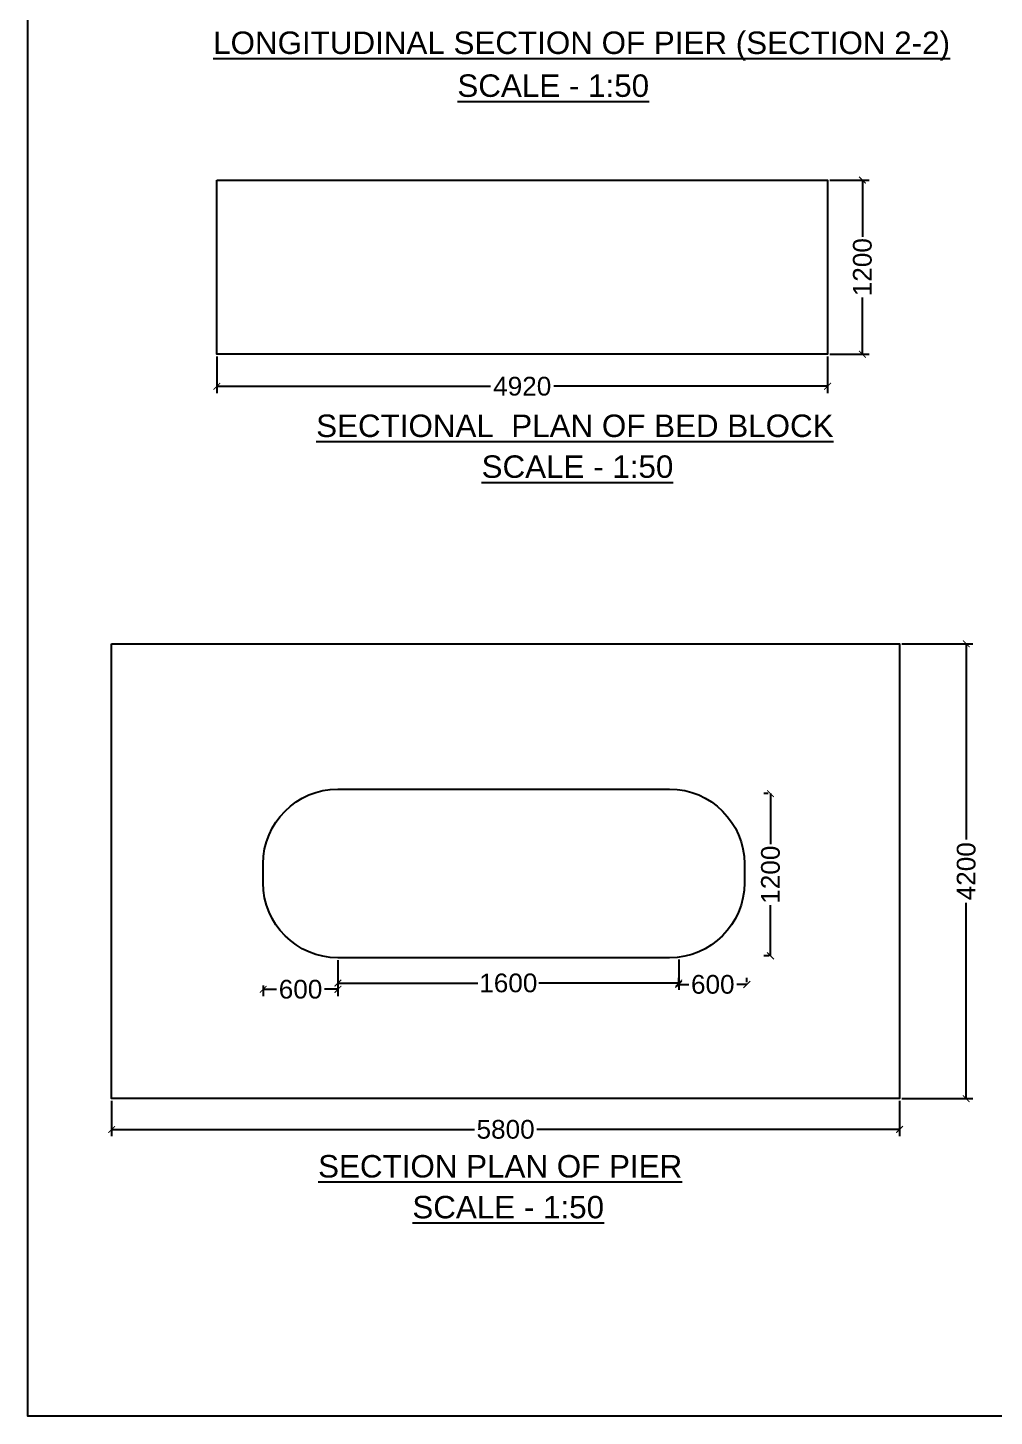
# Model space of a CAD drawing. Header units: inches. Extents: x 409 to 17534, y 400 to 10656.
# Drawn here: x 409.29 to 435.13, y 399.83 to 436.93 of the extents above; entities that cross this region are included whole.
import ezdxf

# ---------------------------------------------------------------- set-up
doc = ezdxf.new("R2010")
doc.units = ezdxf.units.IN
doc.header["$LTSCALE"] = 15
doc.header["$MEASUREMENT"] = 0
for name, color, linetype in [('DIMENSION', 255, 'Continuous'), ('DRAWING', 7, 'Continuous'), ('TEXT', 255, 'Continuous')]:
    doc.layers.add(name, color=color, linetype=linetype)
doc.styles.get("Standard").update_dxf_attribs({"font": 'arial.ttf'})
doc.dimstyles.new('dig', dxfattribs={"dimtxt": 0.1875, "dimasz": 0.18, "dimexe": 0.18, "dimexo": 0.0625, "dimgap": 0.09, "dimtad": 0, "dimtih": 1, "dimtoh": 1, "dimdec": 4, "dimzin": 0, "dimdsep": 46, "dimtxsty": 'Standard', "dimblk": 'ARCHTICK', "dimcen": 0.09, "dimadec": 0, "dimazin": 0, "dimtfac": 1, "dimtdec": 4, "dimtofl": 0, "dimtmove": 0, "dimatfit": 3, "dimldrblk": 'ARCHTICK', "dimfxl": 1, "dimtolj": 1, "dimtzin": 0, "dimarcsym": 0})

# ---------------------------------------------------------------- blocks, each defined once
blk = doc.blocks.new('_ArchTick')
at = {"color": 0, "linetype": 'ByBlock', "const_width": 0.15}
blk.add_lwpolyline([(-0.5, -0.5), (0.5, 0.5)], dxfattribs=at)
blk = doc.blocks.new('*D66')
at = {"layer": 'Defpoints', "color": 0, "ltscale": 0.02, "transparency": 16777216}
for p in [(411.533, 408.316), (432.596, 408.316), (432.596, 407.493)]:
    blk.add_point(p, dxfattribs=at)
at = {"layer": 'DIMENSION', "color": 0, "lineweight": -2, "ltscale": 0.02, "transparency": 16777216}
for p, q in [((411.533, 408.253), (411.533, 407.313)), ((432.596, 408.253), (432.596, 407.313)), ((411.533, 407.493), (421.229, 407.493)), ((432.596, 407.493), (422.9, 407.493))]:
    blk.add_line(p, q, dxfattribs=at)
at = {"layer": 'DIMENSION', "color": 0, "lineweight": -2, "ltscale": 0.02, "transparency": 16777216, "xscale": 0.18, "yscale": 0.18, "zscale": 0.18, "rotation": 180}
blk.add_blockref('_ArchTick', (411.533, 407.493), dxfattribs=at)
at = {"layer": 'DIMENSION', "color": 0, "lineweight": -2, "ltscale": 0.02, "transparency": 16777216, "xscale": 0.18, "yscale": 0.18, "zscale": 0.18}
blk.add_blockref('_ArchTick', (432.596, 407.493), dxfattribs=at)
at = {"layer": 'DIMENSION', "color": 0, "ltscale": 0.02, "transparency": 16777216, "insert": (422.064, 407.493), "char_height": 0.5, "attachment_point": 5}
blk.add_mtext('\\A1;5800', dxfattribs=at)
blk = doc.blocks.new('*D67')
at = {"layer": 'Defpoints', "color": 0, "ltscale": 0.02, "transparency": 16777216}
for p in [(432.596, 420.469), (432.596, 408.316), (434.378, 408.316)]:
    blk.add_point(p, dxfattribs=at)
at = {"layer": 'DIMENSION', "color": 0, "lineweight": -2, "ltscale": 0.02, "transparency": 16777216}
for p, q in [((432.658, 420.469), (434.558, 420.469)), ((434.378, 420.469), (434.378, 415.238)), ((434.378, 408.316), (434.378, 413.546)), ((432.658, 408.316), (434.558, 408.316))]:
    blk.add_line(p, q, dxfattribs=at)
at = {"layer": 'DIMENSION', "color": 0, "lineweight": -2, "ltscale": 0.02, "transparency": 16777216, "xscale": 0.18, "yscale": 0.18, "zscale": 0.18}
for p, rotation in [((434.378, 420.469), 90), ((434.378, 408.316), 270)]:
    blk.add_blockref('_ArchTick', p, dxfattribs=dict(at, rotation=rotation))
at = {"layer": 'DIMENSION', "color": 0, "ltscale": 0.02, "transparency": 16777216, "insert": (434.378, 414.392), "char_height": 0.5, "attachment_point": 5, "rotation": 90}
blk.add_mtext('\\A1;4200', dxfattribs=at)
blk = doc.blocks.new('*D68')
at = {"layer": 'Defpoints', "color": 0, "ltscale": 0.02, "transparency": 16777216}
for p in [(417.583, 412.081), (426.691, 412.096), (426.691, 411.405)]:
    blk.add_point(p, dxfattribs=at)
at = {"layer": 'DIMENSION', "color": 0, "lineweight": -2, "ltscale": 0.02, "transparency": 16777216}
for p, q in [((417.583, 412.018), (417.583, 411.225)), ((426.691, 412.033), (426.691, 411.225)), ((417.583, 411.405), (421.325, 411.405)), ((426.691, 411.405), (422.949, 411.405))]:
    blk.add_line(p, q, dxfattribs=at)
at = {"layer": 'DIMENSION', "color": 0, "lineweight": -2, "ltscale": 0.02, "transparency": 16777216, "xscale": 0.18, "yscale": 0.18, "zscale": 0.18, "rotation": 180}
blk.add_blockref('_ArchTick', (417.583, 411.405), dxfattribs=at)
at = {"layer": 'DIMENSION', "color": 0, "lineweight": -2, "ltscale": 0.02, "transparency": 16777216, "xscale": 0.18, "yscale": 0.18, "zscale": 0.18}
blk.add_blockref('_ArchTick', (426.691, 411.405), dxfattribs=at)
at = {"layer": 'DIMENSION', "color": 0, "ltscale": 0.02, "transparency": 16777216, "insert": (422.137, 411.405), "char_height": 0.5, "attachment_point": 5}
blk.add_mtext('\\A1;1600', dxfattribs=at)
blk = doc.blocks.new('*D64')
at = {"layer": 'Defpoints', "color": 0, "ltscale": 0.02, "transparency": 16777216}
for p in [(415.583, 411.405), (415.583, 411.237), (417.583, 411.405)]:
    blk.add_point(p, dxfattribs=at)
at = {"layer": 'DIMENSION', "color": 0, "lineweight": -2, "ltscale": 0.02, "transparency": 16777216}
for p, q in [((415.583, 411.343), (415.583, 411.057)), ((415.583, 411.237), (415.94, 411.237)), ((417.583, 411.237), (417.226, 411.237)), ((417.583, 411.343), (417.583, 411.057))]:
    blk.add_line(p, q, dxfattribs=at)
at = {"layer": 'DIMENSION', "color": 0, "lineweight": -2, "ltscale": 0.02, "transparency": 16777216, "xscale": 0.18, "yscale": 0.18, "zscale": 0.18, "rotation": 180}
blk.add_blockref('_ArchTick', (415.583, 411.237), dxfattribs=at)
at = {"layer": 'DIMENSION', "color": 0, "lineweight": -2, "ltscale": 0.02, "transparency": 16777216, "xscale": 0.18, "yscale": 0.18, "zscale": 0.18}
blk.add_blockref('_ArchTick', (417.583, 411.237), dxfattribs=at)
at = {"layer": 'DIMENSION', "color": 0, "ltscale": 0.02, "transparency": 16777216, "insert": (416.583, 411.237), "char_height": 0.5, "attachment_point": 5}
blk.add_mtext('\\A1;600', dxfattribs=at)
blk = doc.blocks.new('*D65')
at = {"layer": 'Defpoints', "color": 0, "ltscale": 0.02, "transparency": 16777216}
for p in [(426.691, 411.237), (428.513, 411.367), (428.513, 411.367)]:
    blk.add_point(p, dxfattribs=at)
at = {"layer": 'DIMENSION', "color": 0, "lineweight": -2, "ltscale": 0.02, "transparency": 16777216}
for p, q in [((426.691, 411.3), (426.691, 411.547)), ((428.513, 411.429), (428.513, 411.547)), ((426.691, 411.367), (426.959, 411.367)), ((428.513, 411.367), (428.245, 411.367))]:
    blk.add_line(p, q, dxfattribs=at)
at = {"layer": 'DIMENSION', "color": 0, "lineweight": -2, "ltscale": 0.02, "transparency": 16777216, "xscale": 0.18, "yscale": 0.18, "zscale": 0.18, "rotation": 180}
blk.add_blockref('_ArchTick', (426.691, 411.367), dxfattribs=at)
at = {"layer": 'DIMENSION', "color": 0, "lineweight": -2, "ltscale": 0.02, "transparency": 16777216, "xscale": 0.18, "yscale": 0.18, "zscale": 0.18}
blk.add_blockref('_ArchTick', (428.513, 411.367), dxfattribs=at)
at = {"layer": 'DIMENSION', "color": 0, "ltscale": 0.02, "transparency": 16777216, "insert": (427.602, 411.367), "char_height": 0.5, "attachment_point": 5}
blk.add_mtext('\\A1;600', dxfattribs=at)
blk = doc.blocks.new('*D69')
at = {"layer": 'Defpoints', "color": 0, "ltscale": 0.02, "transparency": 16777216}
for p in [(429.146, 416.467), (429.146, 416.467), (429.172, 412.132)]:
    blk.add_point(p, dxfattribs=at)
at = {"layer": 'DIMENSION', "color": 0, "lineweight": -2, "ltscale": 0.02, "transparency": 16777216}
for p, q in [((429.083, 416.467), (428.966, 416.467)), ((429.146, 416.467), (429.146, 415.112)), ((429.146, 412.132), (429.146, 413.487)), ((429.109, 412.132), (428.966, 412.132))]:
    blk.add_line(p, q, dxfattribs=at)
at = {"layer": 'DIMENSION', "color": 0, "lineweight": -2, "ltscale": 0.02, "transparency": 16777216, "xscale": 0.18, "yscale": 0.18, "zscale": 0.18}
for p, rotation in [((429.146, 416.467), 90), ((429.146, 412.132), 270)]:
    blk.add_blockref('_ArchTick', p, dxfattribs=dict(at, rotation=rotation))
at = {"layer": 'DIMENSION', "color": 0, "ltscale": 0.02, "transparency": 16777216, "insert": (429.146, 414.3), "char_height": 0.5, "attachment_point": 5, "rotation": 90}
blk.add_mtext('\\A1;1200', dxfattribs=at)
blk = doc.blocks.new('*D70')
at = {"layer": 'Defpoints', "color": 0, "ltscale": 0.02, "transparency": 16777216}
for p in [(430.671, 432.86), (430.671, 428.206), (431.603, 428.206)]:
    blk.add_point(p, dxfattribs=at)
at = {"layer": 'DIMENSION', "color": 0, "lineweight": -2, "ltscale": 0.02, "transparency": 16777216}
for p, q in [((430.734, 432.86), (431.783, 432.86)), ((431.603, 432.86), (431.603, 431.346)), ((431.603, 428.206), (431.603, 429.721)), ((430.734, 428.206), (431.783, 428.206))]:
    blk.add_line(p, q, dxfattribs=at)
at = {"layer": 'DIMENSION', "color": 0, "lineweight": -2, "ltscale": 0.02, "transparency": 16777216, "xscale": 0.18, "yscale": 0.18, "zscale": 0.18}
for p, rotation in [((431.603, 432.86), 90), ((431.603, 428.206), 270)]:
    blk.add_blockref('_ArchTick', p, dxfattribs=dict(at, rotation=rotation))
at = {"layer": 'DIMENSION', "color": 0, "ltscale": 0.02, "transparency": 16777216, "insert": (431.603, 430.533), "char_height": 0.5, "attachment_point": 5, "rotation": 90}
blk.add_mtext('\\A1;1200', dxfattribs=at)
blk = doc.blocks.new('*D71')
at = {"layer": 'Defpoints', "color": 0, "ltscale": 0.02, "transparency": 16777216}
for p in [(414.346, 428.206), (430.671, 428.206), (430.671, 427.35)]:
    blk.add_point(p, dxfattribs=at)
at = {"layer": 'DIMENSION', "color": 0, "lineweight": -2, "ltscale": 0.02, "transparency": 16777216}
for p, q in [((414.346, 428.144), (414.346, 427.17)), ((430.671, 428.144), (430.671, 427.17)), ((414.346, 427.35), (421.663, 427.35)), ((430.671, 427.35), (423.354, 427.35))]:
    blk.add_line(p, q, dxfattribs=at)
at = {"layer": 'DIMENSION', "color": 0, "lineweight": -2, "ltscale": 0.02, "transparency": 16777216, "xscale": 0.18, "yscale": 0.18, "zscale": 0.18, "rotation": 180}
blk.add_blockref('_ArchTick', (414.346, 427.35), dxfattribs=at)
at = {"layer": 'DIMENSION', "color": 0, "lineweight": -2, "ltscale": 0.02, "transparency": 16777216, "xscale": 0.18, "yscale": 0.18, "zscale": 0.18}
blk.add_blockref('_ArchTick', (430.671, 427.35), dxfattribs=at)
at = {"layer": 'DIMENSION', "color": 0, "ltscale": 0.02, "transparency": 16777216, "insert": (422.509, 427.35), "char_height": 0.5, "attachment_point": 5}
blk.add_mtext('\\A1;4920', dxfattribs=at)

msp = doc.modelspace()

# ---------------------------------------------------------------- linework, layer by layer
at = {"ltscale": 0.02}
for points in [[(409.29096, 472.42941), (515.61234, 472.42941), (515.61234, 399.82977), (409.29096, 399.82977)], [(414.34606, 432.86022), (430.67122, 432.86022), (430.67122, 428.20645), (414.34606, 428.20645)]]:
    msp.add_lwpolyline(points, close=True, dxfattribs=at)
at = {"layer": 'DRAWING', "ltscale": 0.02}
msp.add_lwpolyline([(411.53311, 420.46862), (432.59587, 420.46862), (432.59587, 408.31562), (411.53311, 408.31562)], close=True, dxfattribs=at)
msp.add_lwpolyline([(417.58269, 416.58701), (426.44803, 416.58701, -0.41421356), (428.44803, 414.58701), (428.44803, 414.08077, -0.41421356), (426.44803, 412.08077), (417.58269, 412.08077, -0.41421356), (415.58269, 414.08077), (415.58269, 414.58701, -0.41421356)], format="xyb", close=True, dxfattribs=at)

# ---------------------------------------------------------------- texts
at = {"layer": 'DIMENSION', "ltscale": 0.02}
for s, p in [('%%ULONGITUDINAL SECTION OF PIER (SECTION 2-2)', (414.24628, 436.22997)), ('%%USECTIONAL  PLAN OF BED BLOCK', (416.99974, 425.99519)), ('%%USCALE - 1:50', (421.42335, 424.90414)), ('%%USECTION PLAN OF PIER', (417.05187, 406.20875)), ('%%USCALE - 1:50', (419.57151, 405.1177))]:
    msp.add_text(s, height=0.6, dxfattribs=at).set_placement(p)
at = {"layer": 'TEXT'}
msp.add_text('%%USCALE - 1:50', height=0.6, dxfattribs=at).set_placement((420.77579, 435.08407))

# ---------------------------------------------------------------- dimensions: what is measured, and where the dimension line sits
at = {"layer": 'DIMENSION', "ltscale": 0.02}
for base, p1, p2, text, picture, middle in [((431.60302, 428.20645), (430.67122, 432.86022), (430.67122, 428.20645), '1200', '*D70', (431.60302, 430.53333)), ((434.37823, 408.31562), (432.59587, 420.46862), (432.59587, 408.31562), '4200', '*D67', (434.37823, 414.39212)), ((429.14579, 416.46704), (429.17191, 412.1323), (429.14579, 416.46704), '1200', '*D69', (429.14579, 414.29967))]:
    dim = msp.add_linear_dim(base=base, p1=p1, p2=p2, angle=90, text=text, dimstyle='dig', override={"dimtxt": 0.5}, dxfattribs=at)
    dim.commit()
    dim.dimension.update_dxf_attribs({"geometry": picture, "text_midpoint": middle, "text_rotation": 90})
for base, p1, p2, text, picture, middle in [((430.67122, 427.35014), (414.34606, 428.20645), (430.67122, 428.20645), '4920', '*D71', (422.50864, 427.35014)), ((426.69128, 411.40537), (417.58269, 412.08077), (426.69128, 412.09562), '1600', '*D68', (422.13699, 411.40537)), ((415.58269, 411.23702), (417.58269, 411.40537), (415.58269, 411.40537), '600', '*D64', (416.58269, 411.23702)), ((428.51284, 411.36657), (426.69128, 411.23702), (428.51284, 411.36657), '600', '*D65', (427.60206, 411.36657)), ((432.59587, 407.49279), (411.53311, 408.31562), (432.59587, 408.31562), '5800', '*D66', (422.06449, 407.49279))]:
    dim = msp.add_linear_dim(base=base, p1=p1, p2=p2, text=text, dimstyle='dig', override={"dimtxt": 0.5}, dxfattribs=at)
    dim.commit()
    dim.dimension.update_dxf_attribs({"geometry": picture, "text_midpoint": middle})

doc.saveas('drawing.dxf')
